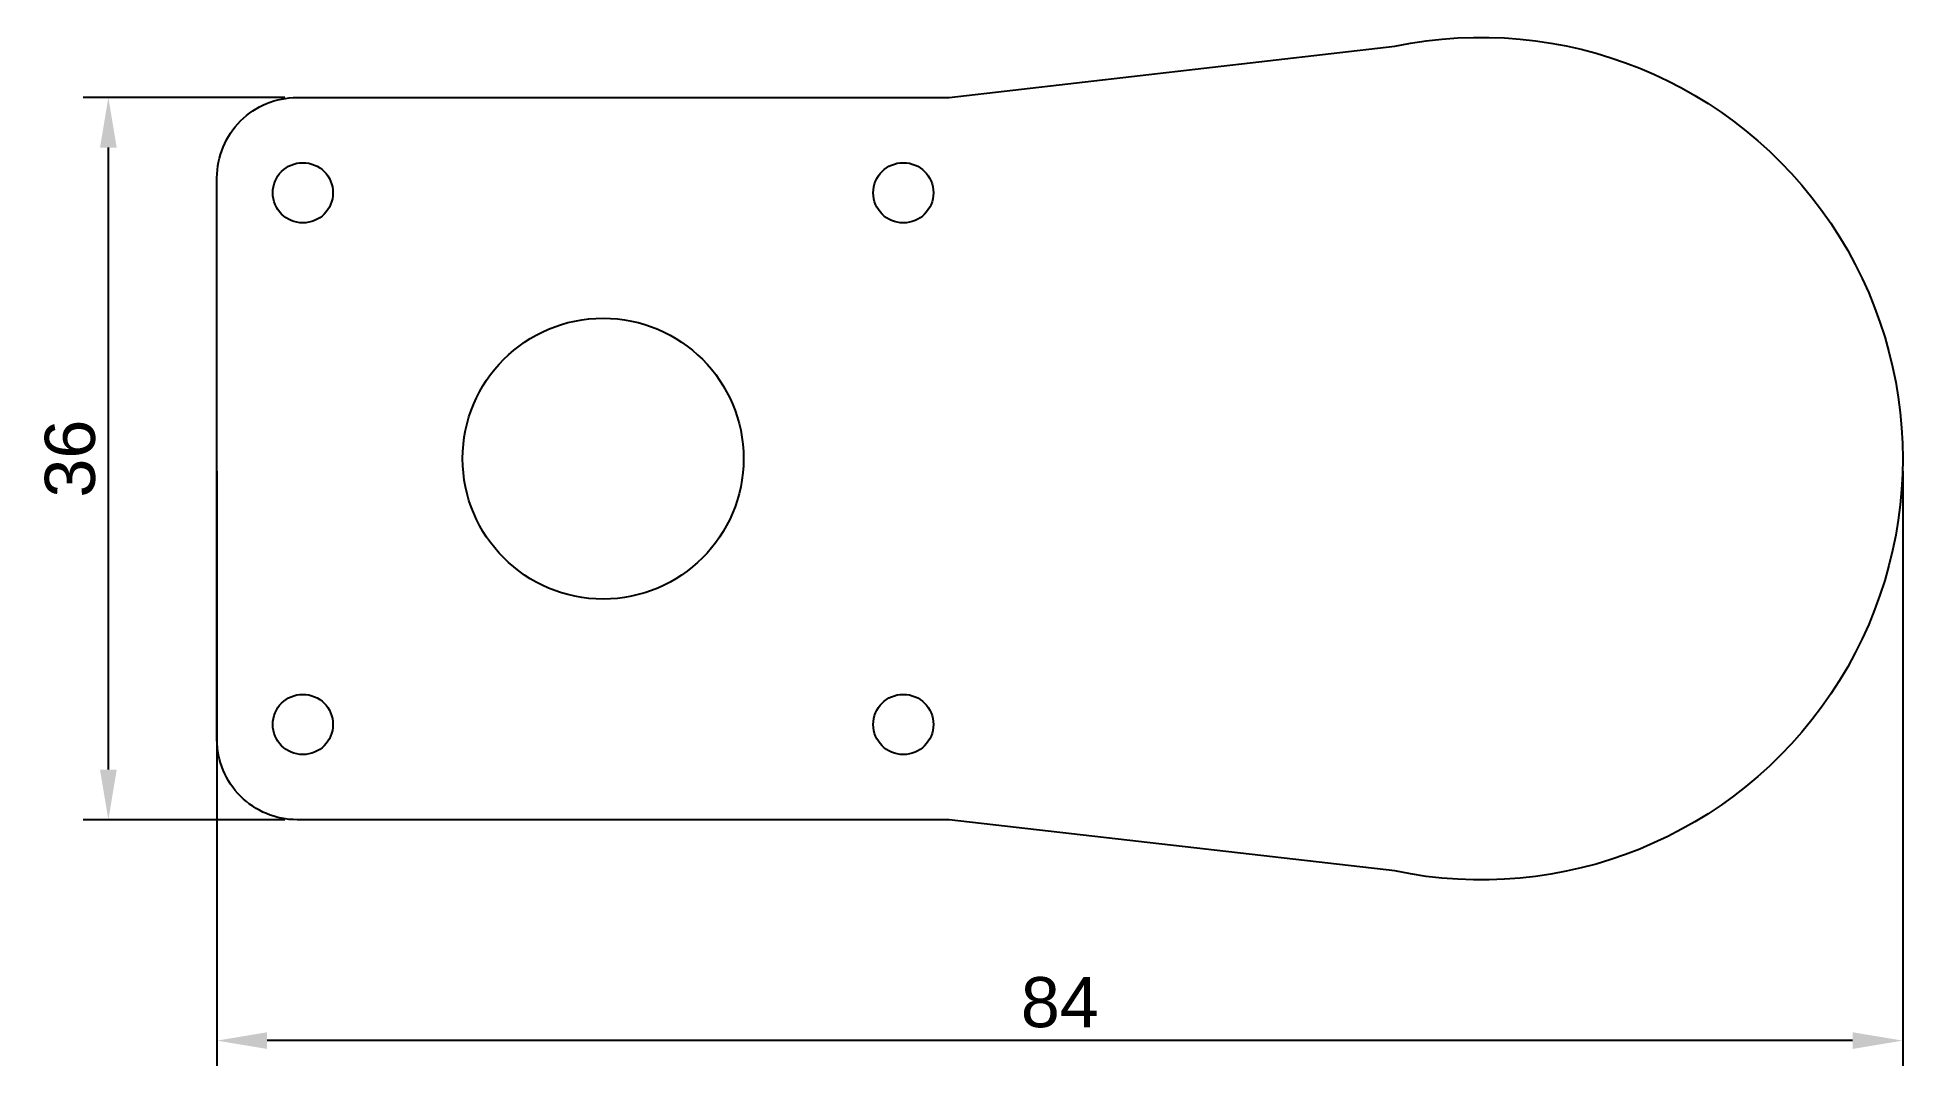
# Model space of a CAD drawing. Header units: millimetres. Extents: x 25.3 to 118.3, y 49.6 to 100.9.
import ezdxf

# ---------------------------------------------------------------- set-up
doc = ezdxf.new("R2010")
doc.units = ezdxf.units.MM
doc.styles.get("Standard").update_dxf_attribs({"font": 'arial.ttf'})
doc.dimstyles.new('ISO-25', dxfattribs={"dimtxt": 2.5, "dimasz": 2.5, "dimexe": 1.25, "dimexo": 0.625, "dimtad": 1, "dimtxsty": 'Standard', "dimcen": 2.5, "dimadec": 0, "dimazin": 0, "dimtfac": 1, "dimtmove": 0, "dimatfit": 3, "dimfxl": 1, "dimarcsym": 0})

# ---------------------------------------------------------------- blocks, each defined once
blk = doc.blocks.new('*D1')
at = {"color": 0, "lineweight": -2}
for p, q in [((37.628, 97.872), (27.591, 97.872)), ((28.841, 64.372), (28.841, 95.372)), ((37.628, 61.872), (27.591, 61.872))]:
    blk.add_line(p, q, dxfattribs=at)
at = {"color": 0}
for points in [[(29.258, 95.372), (28.424, 95.372), (28.841, 97.872)], [(28.424, 64.372), (29.258, 64.372), (28.841, 61.872)]]:
    blk.add_solid(points, dxfattribs=at)
at = {"layer": 'Defpoints', "color": 0}
for p in [(28.841, 97.872), (38.253, 97.872), (38.253, 61.872)]:
    blk.add_point(p, dxfattribs=at)
at = {"color": 0, "insert": (26.94, 79.872), "char_height": 2.5, "attachment_point": 5, "rotation": 90}
blk.add_mtext('36', dxfattribs=at)
blk = doc.blocks.new('*D2')
at = {"color": 0, "lineweight": -2}
for p, q in [((34.253, 79.247), (34.253, 49.614)), ((118.253, 79.247), (118.253, 49.614)), ((115.753, 50.864), (36.753, 50.864))]:
    blk.add_line(p, q, dxfattribs=at)
at = {"color": 0}
for points in [[(36.753, 51.28), (36.753, 50.447), (34.253, 50.864)], [(115.753, 50.447), (115.753, 51.28), (118.253, 50.864)]]:
    blk.add_solid(points, dxfattribs=at)
at = {"layer": 'Defpoints', "color": 0}
for p in [(34.253, 79.872), (118.253, 79.872), (34.253, 50.864)]:
    blk.add_point(p, dxfattribs=at)
at = {"color": 0, "insert": (76.253, 52.764), "char_height": 2.5, "attachment_point": 5}
blk.add_mtext('84', dxfattribs=at)

msp = doc.modelspace()

# ---------------------------------------------------------------- linework, layer by layer
msp.add_lwpolyline([(92.939, 59.32), (70.734, 61.872), (38.253, 61.872, -0.414214), (34.253, 65.872), (34.253, 93.872, -0.414214), (38.253, 97.872), (70.734, 97.872), (92.939, 100.424, -1.231704)], format="xyb", close=True)
for centre, radius in [((38.533, 93.122), 1.5), ((68.454, 93.122), 1.5), ((53.494, 79.872), 7), ((38.533, 66.622), 1.5), ((68.454, 66.622), 1.5)]:
    msp.add_circle(centre, radius)

# ---------------------------------------------------------------- dimensions: what is measured, and where the dimension line sits
dim = msp.add_linear_dim(base=(28.841, 97.872), p1=(38.253, 61.872), p2=(38.253, 97.872), angle=90, dimstyle='ISO-25')
dim.commit()
dim.dimension.update_dxf_attribs({"geometry": '*D1', "text_midpoint": (26.94, 79.872)})
dim = msp.add_linear_dim(base=(34.253, 50.864), p1=(118.253, 79.872), p2=(34.253, 79.872), dimstyle='ISO-25')
dim.commit()
dim.dimension.update_dxf_attribs({"geometry": '*D2', "text_midpoint": (76.253, 52.764)})

doc.saveas('drawing.dxf')
